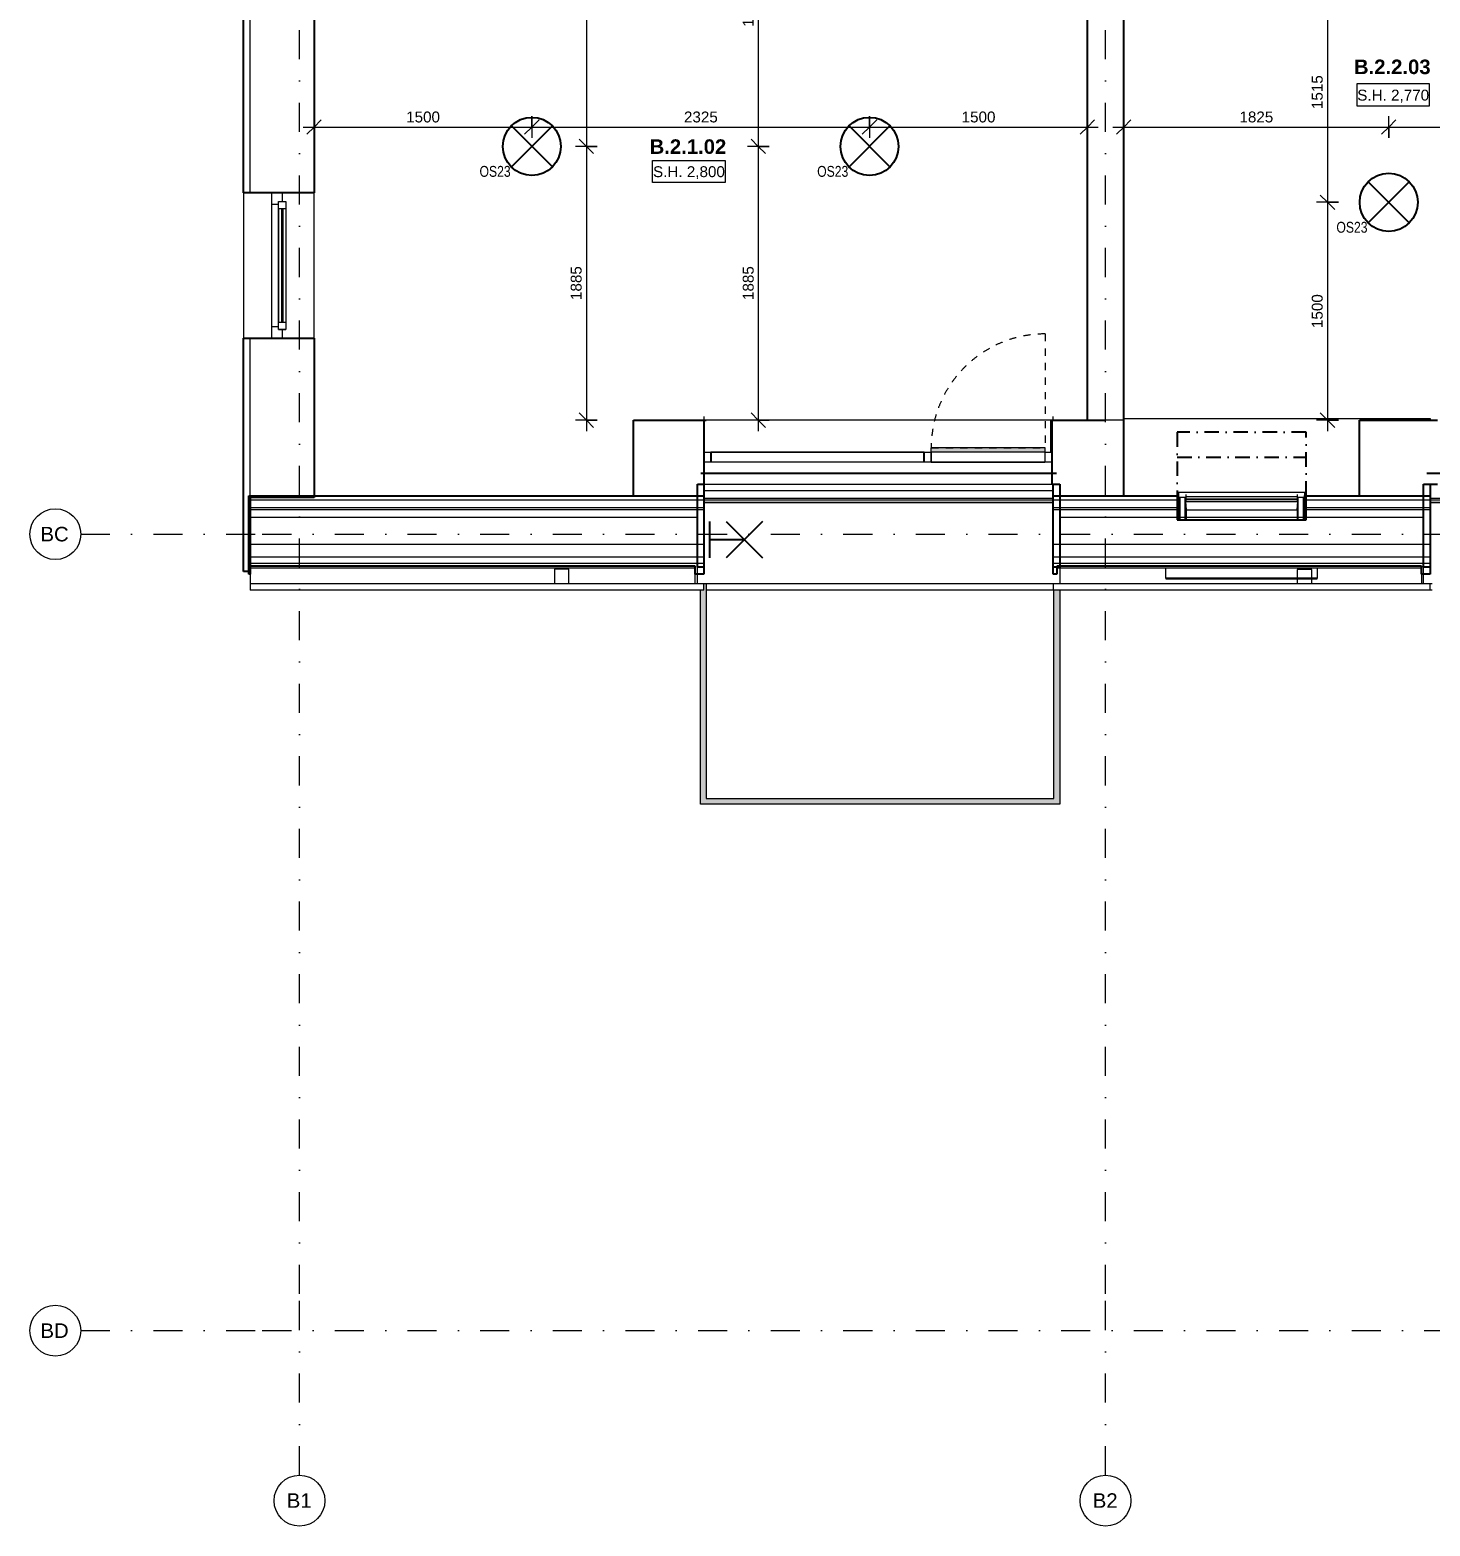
# Model space of a CAD drawing. Header units: millimetres. Extents: x -8336 to 42027, y -1655 to 58543.
# Drawn here: x -8336 to 1306, y 37122 to 47425 of the extents above; entities that cross this region are included whole.
import ezdxf

# ---------------------------------------------------------------- set-up
doc = ezdxf.new("R2010")
doc.units = ezdxf.units.MM
for name, pattern in [('HA_Dash_2mm-S1mm', [100, 50, -50]), ('HA_DashDot_10mm-S3mm', [500, 200, -150, 0, -150]), ('HA_DashDot_4mm-S1mm', [200, 100, -50, 0, -50])]:
    doc.linetypes.add(name, pattern=pattern)
for name, color, linetype, lineweight in [('-UNDERLAY_A-AREA-____-OTLN', 9, 'Continuous', 25), ('-UNDERLAY_A-FLOR-HRAL-OTLN', 9, 'Continuous', 9), ('-UNDERLAY_A-GLAZ-CWMG-OTLN', 9, 'Continuous', 5), ('-UNDERLAY_A-WALL-____-OTLN', 9, 'Continuous', 9), ('-UNDERLAY_M-HVAC-DUCT-OTLN', 9, 'Continuous', 9), ('A-____-____-DIMS', 9, 'Continuous', 5), ('A-____-____-DIMS-50', 9, 'Continuous', 5), ('A-AREA-____-IDEN', 9, 'Continuous', 9), ('A-DOOR-____-OTLN', 9, 'Continuous', 9), ('A-FLOR-____-OVHD', 9, 'HA_DashDot_4mm-S1mm', 25), ('A-GENM-____-OTLN', 9, 'Continuous', 9), ('A-GLAZ-____-MCUT', 9, 'Continuous', 5), ('A-GLAZ-____-OTLN', 9, 'Continuous', 5), ('A-GLAZ-CURT-MCUT', 9, 'Continuous', 5), ('A-GLAZ-CURT-OTLN', 9, 'Continuous', 5), ('A-GLAZ-CWMG-MCUT', 9, 'Continuous', 5), ('A-GLAZ-CWMG-OTLN', 9, 'Continuous', 5), ('A-ROOF-____-MCUT', 9, 'Continuous', 25), ('A-ROOF-____-OTLN', 9, 'Continuous', 9), ('A-WALL-____-MCUT', 9, 'Continuous', 25), ('A-WALL-____-OTLN', 9, 'Continuous', 9), ('E-LITE-EQPM-IDEN', 9, 'Continuous', 9), ('E-LITE-EQPM-OTLN', 9, 'Continuous', 9), ('G-____-____-DIMS', 9, 'Continuous', 5), ('I-WALL-____-MCUT', 9, 'Continuous', 25), ('S-GRID-____-IDEN', 9, 'Continuous', 9), ('S-GRID-____-OTLN', 9, 'Continuous', 5)]:
    doc.layers.add(name, color=color, linetype=linetype, lineweight=lineweight)
doc.styles.add('Arial', font='arial.ttf', dxfattribs={"height": 100})
doc.styles.add('Arial_1', font='arial.ttf', dxfattribs={"height": 75})
doc.styles.add('Arial_2', font='arial.ttf', dxfattribs={"width": 0.8, "height": 75})
doc.styles.add('Arial_B', font='arialbd.ttf', dxfattribs={"height": 100})
doc.dimstyles.new('Inner_Dimensions', dxfattribs={"dimscale": 304.8, "dimtxt": 76.519455, "dimasz": 0.328084, "dimexe": 0.246063, "dimexo": 0.0625, "dimgap": 0.032808, "dimtad": 1, "dimdec": 0, "dimzin": 0, "dimdsep": 46, "dimtxsty": 'Arial_1', "dimblk1": 'OBLIQUE', "dimblk2": 'OBLIQUE', "dimsah": 1, "dimcen": 0.09, "dimdle": 0.246063, "dimazin": 0, "dimtfac": 1, "dimtdec": 4, "dimtix": 1, "dimtmove": 0, "dimatfit": 3, "dimfxl": 0.246063, "dimfxlon": 1, "dimtvp": 1, "dimtolj": 1, "dimtzin": 0, "dimlwd": 9, "dimlwe": 9, "dimarcsym": 2})

# ---------------------------------------------------------------- blocks, each defined once
blk = doc.blocks.new('Top Rail Type - Top Rail_Internal_-1472931-DPS_B - 2NP')
at = {"layer": '-UNDERLAY_A-FLOR-HRAL-OTLN'}
for points in [[(-3719, 42093), (-3679, 42133), (-3679, 43613), (-3694, 43613), (-3694, 43568), (-3719, 43568), (-3719, 42478)], [(-1244, 42093), (-1244, 43568), (-1284, 43568), (-1284, 42133)], [(-1244, 42093), (-1284, 42133), (-3679, 42133), (-3719, 42093), (-1535, 42093)]]:
    blk.add_hatch(color=256, dxfattribs=at).paths.add_polyline_path(points)
for p, q in [((-3694, 43613), (-3679, 43613)), ((-3679, 43613), (-3679, 42133)), ((-3719, 42093), (-3719, 43568)), ((-1284, 42133), (-1284, 43568)), ((-1244, 43568), (-1244, 42093)), ((-1244, 42093), (-3719, 42093)), ((-3679, 42133), (-1284, 42133))]:
    blk.add_line(p, q, dxfattribs=at)
blk = doc.blocks.new('Obdélníková příčel - 50x70mm EXT-1712995-DPS_B - 2NP')
at = {"layer": '-UNDERLAY_A-GLAZ-CWMG-OTLN'}
for p, q in [((-3646, 44448), (-3646, 44518)), ((-2179, 44518), (-3646, 44518)), ((-2179, 44518), (-2179, 44448)), ((-2179, 44448), (-3646, 44448))]:
    blk.add_line(p, q, dxfattribs=at)
blk = doc.blocks.new('Obdélníková příčel - 50x70mm EXT-1712997-DPS_B - 2NP')
at = {"layer": '-UNDERLAY_A-GLAZ-CWMG-OTLN'}
for p, q in [((-2129, 44448), (-2129, 44518)), ((-1346, 44518), (-2129, 44518)), ((-1346, 44518), (-1346, 44448)), ((-1346, 44448), (-2129, 44448))]:
    blk.add_line(p, q, dxfattribs=at)
blk = doc.blocks.new('HA_WD_SinglePanel - 1000x1500-1670803-DPS_B - 2NP')
at = {"layer": 'A-GLAZ-____-MCUT'}
for p, q in [((-500, 70), (-420, 70)), ((-440, 0), (-500, 0)), ((-440, -25), (-440, 25)), ((-440, 25), (-390, 25)), ((-420, 70), (-420, 25)), ((-390, 25), (-390, -25)), ((390, 5), (-390, 5)), ((390, -25), (390, 25)), ((390, 25), (440, 25)), ((420, 25), (420, 70)), ((420, 70), (500, 70)), ((440, 25), (440, -25)), ((500, 0), (440, 0)), ((-390, -25), (-440, -25)), ((390, -5), (-390, -5)), ((440, -25), (390, -25))]:
    blk.add_line(p, q, dxfattribs=at)
at = {"layer": 'A-GLAZ-____-OTLN'}
for p, q in [((-440, 25), (-440, -25)), ((-440, 25), (440, 25)), ((-420, 70), (420, 70)), ((390, 25), (-390, 25)), ((440, 25), (440, -25)), ((440, -25), (-440, -25)), ((390, -25), (-390, -25))]:
    blk.add_line(p, q, dxfattribs=at)
blk = doc.blocks.new('Systémový panel - Sklo-1712998-DPS_B - 2NP')
at = {"layer": 'A-GLAZ-CURT-MCUT'}
for p, q in [((-733.125, -70), (-733.125, 0)), ((-733.125, 0), (733.125, 0)), ((733.125, 0), (733.125, -70)), ((733.125, -70), (-733.125, -70))]:
    blk.add_line(p, q, dxfattribs=at)
blk = doc.blocks.new('Obdélníková příčel - 50x70mm EXT-1712994-DPS_B - 2NP')
at = {"layer": 'A-GLAZ-CWMG-OTLN'}
blk.add_line((-2129, 44448), (-1346, 44448), dxfattribs=at)
blk = doc.blocks.new('Obdélníková příčel - 50x70mm EXT-1518045-DPS_B - 2NP')
at = {"layer": 'A-GLAZ-CWMG-MCUT'}
for p, q in [((0, 70), (-50, 70)), ((-50, 70), (-50, 0)), ((-50, 0), (0, 0)), ((0, 0), (0, 70))]:
    blk.add_line(p, q, dxfattribs=at)
blk = doc.blocks.new('Obdélníková příčel - 50x70mm EXT-1518046-DPS_B - 2NP')
at = {"layer": 'A-GLAZ-CWMG-MCUT'}
for p, q in [((-50, 70), (0, 70)), ((-50, 0), (-50, 70)), ((0, 0), (-50, 0)), ((0, 70), (0, 0))]:
    blk.add_line(p, q, dxfattribs=at)
blk = doc.blocks.new('ABMV_CW_Single_Swing_Generic - Ex_Glass_SKLOPNE-1712999-DPS_B - 2NP')
at = {"layer": 'A-DOOR-____-OTLN'}
blk.add_hatch(color=256, dxfattribs=at).paths.add_polyline_path([(-391.875, 0), (391.875, 0), (391.875, 30), (-391.875, 30), (-391.875, 15)])
at = {"layer": 'A-DOOR-____-OTLN', "linetype": 'HA_Dash_2mm-S1mm', "lineweight": 5}
for p in [(391.875, 813.75), (-391.875, 30)]:
    blk.add_line(p, (391.875, 30), dxfattribs=at)
at = {"layer": 'A-DOOR-____-OTLN'}
for p, q in [((391.875, 30), (-391.875, 30)), ((-391.875, 15), (-391.875, 30)), ((-391.875, 0), (-391.875, 15)), ((391.875, 0), (-391.875, 0)), ((391.875, 15), (391.875, 30)), ((391.875, 0), (391.875, 15))]:
    blk.add_line(p, q, dxfattribs=at)
at = {"layer": 'A-DOOR-____-OTLN', "linetype": 'HA_Dash_2mm-S1mm', "lineweight": 5}
blk.add_arc((391.875, 30), 783.75, 90, 180, dxfattribs=at)
blk = doc.blocks.new('Obdélníková příčel - 50x70mm EXT-1518048-DPS_B - 2NP')
at = {"layer": 'A-GLAZ-CWMG-MCUT'}
for p, q in [((25, 70), (-25, 70)), ((-25, 70), (-25, 0)), ((-25, 0), (25, 0)), ((25, 0), (25, 70))]:
    blk.add_line(p, q, dxfattribs=at)
blk = doc.blocks.new('HA_LF_GenericSymbol - OS23_pokoje-1609971-DPS_B - 2NP')
at = {"layer": 'E-LITE-EQPM-OTLN', "color": 11, "lineweight": 25}
for p, q in [((141, 141), (-141, -141)), ((-141, 141), (141, -141))]:
    blk.add_line(p, q, dxfattribs=at)
blk.add_circle((0, 0), 200, dxfattribs=at)
blk = doc.blocks.new('Roof-Windows_VELUX_GLL_1061 - PK06-1809138-DPS_B - 2NP')
at = {"layer": 'A-GLAZ-____-OTLN'}
for p, q in [((443, 44240), (-427, 44240)), ((-427, 44240), (-427, 44051)), ((-421, 44203), (-427, 44240)), ((-421, 44203), (-421, 44084)), ((-380, 44204), (-418, 44204)), ((-418, 44204), (-418, 44051)), ((-378, 44187), (-380, 44204)), ((-380, 44051), (-380, 44204)), ((-377, 44225), (-377, 44225)), ((-377, 44225), (-377, 44216)), ((-377, 44216), (-377, 44212)), ((-377, 44212), (393, 44212)), ((-377, 44212), (-377, 44210)), ((-377, 44210), (-377, 44208)), ((-377, 44208), (-377, 44205)), ((-377, 44205), (-377, 44201)), ((-377, 44201), (-377, 44197)), ((393, 44216), (393, 44225)), ((393, 44225), (393, 44225)), ((393, 44212), (393, 44216)), ((393, 44210), (393, 44212)), ((393, 44208), (393, 44210)), ((393, 44205), (393, 44208)), ((393, 44201), (393, 44205)), ((393, 44197), (393, 44201)), ((396, 44204), (394, 44187)), ((434, 44204), (396, 44204)), ((396, 44204), (396, 44051)), ((434, 44051), (434, 44204)), ((443, 44240), (437, 44203)), ((437, 44051), (437, 44203)), ((443, 44051), (443, 44240)), ((-418, 44193), (-421, 44193)), ((-421, 44192), (-418, 44192)), ((-418, 44168), (-421, 44168)), ((-418, 44161), (-421, 44161)), ((-418, 44152), (-421, 44152)), ((-418, 44109), (-421, 44109)), ((-421, 44100), (-418, 44100)), ((-379, 44192), (-377, 44192)), ((-379, 44187), (-379, 44177)), ((-379, 44187), (-377, 44187)), ((-379, 44177), (-373, 44123)), ((-379, 44177), (395, 44177)), ((-377, 44193), (-378, 44193)), ((-377, 44197), (-377, 44191)), ((-377, 44197), (393, 44197)), ((393, 44191), (-377, 44191)), ((-377, 44191), (-377, 44185)), ((-377, 44185), (-377, 44179)), ((-377, 44179), (393, 44179)), ((-373, 44123), (-373, 44051)), ((390, 44119), (-373, 44119)), ((390, 44123), (395, 44177)), ((390, 44123), (390, 44051)), ((393, 44191), (393, 44197)), ((395, 44193), (393, 44193)), ((393, 44192), (395, 44192)), ((393, 44185), (393, 44191)), ((393, 44187), (395, 44187)), ((393, 44179), (393, 44185)), ((395, 44177), (395, 44187)), ((437, 44193), (434, 44193)), ((434, 44192), (437, 44192)), ((437, 44168), (434, 44168)), ((437, 44161), (434, 44161)), ((437, 44152), (434, 44152)), ((437, 44109), (434, 44109)), ((434, 44100), (437, 44100)), ((-418, 44092), (-421, 44092)), ((-418, 44087), (-421, 44087)), ((437, 44092), (434, 44092)), ((437, 44087), (434, 44087)), ((-513, 43649), (-513, 43720)), ((529, 43720), (529, 43649)), ((529, 43649), (-513, 43649)), ((-513, 43649), (-513, 43644)), ((-513, 43644), (529, 43644)), ((529, 43644), (529, 43649))]:
    blk.add_line(p, q, dxfattribs=at)
blk = doc.blocks.new('HA_GM_Gutter_Balcony - HA_GM_Gutter_Facade TP03-1678417-DPS_B - 2NP')
at = {"layer": 'A-GENM-____-OTLN'}
for p, q in [((0, 25), (0, 21)), ((0, 25), (4005, 25)), ((0, 21), (0, 5)), ((0, 21), (4005, 21)), ((0, 5), (0, -5)), ((0, 5), (4005, 5)), ((0, -5), (0, -60)), ((0, -5), (4005, -5))]:
    blk.add_line(p, q, dxfattribs=at)
blk = doc.blocks.new('HA_GM_Gutter_Balcony - HA_GM_Gutter_Facade TP03-1678418-DPS_B - 2NP')
at = {"layer": 'A-GENM-____-OTLN'}
for p, q in [((150, 25), (2555, 25)), ((150, 21), (2555, 21)), ((150, 5), (2555, 5)), ((150, -5), (2555, -5))]:
    blk.add_line(p, q, dxfattribs=at)
blk = doc.blocks.new('HA_LF_GenericSymbol nastenne svitidlo - nastenne svitidlo-V3-DPS_B - 2NP')
at = {"layer": 'E-LITE-EQPM-OTLN', "color": 11, "lineweight": 25}
for p, q in [((-240, 125), (-240, -125)), ((125, 125), (-125, -125)), ((-125, 125), (125, -125)), ((0, 0), (-240, 0))]:
    blk.add_line(p, q, dxfattribs=at)
blk = doc.blocks.new('Grid - Radius 3_5mm-353793-DPS_B - 2NP')
at = {"layer": 'S-GRID-____-IDEN'}
blk.add_circle((0, 0), 3.5, dxfattribs=at)
blk = doc.blocks.new('DIMBLOCK9-DPS_B - 2NP')
at = {"layer": 'A-____-____-DIMS-50', "lineweight": 9}
for p, q in [((-6379, 46831), (-6379, 46681)), ((-6379, 46756), (-6379, 46831)), ((-6379, 46756), (-6329, 46806)), ((-4879, 46831), (-4879, 46681)), ((-4879, 46756), (-4879, 46831)), ((-4879, 46756), (-4829, 46806)), ((-6454, 46756), (-4879, 46756)), ((-6379, 46756), (-6429, 46706)), ((-4879, 46756), (-4929, 46706))]:
    blk.add_line(p, q, dxfattribs=at)
at = {"layer": 'A-____-____-DIMS-50', "color": 0, "lineweight": 9, "insert": (-5745, 46863), "char_height": 75, "width": 276.88, "attachment_point": 1, "line_spacing_factor": 0.941778, "style": 'Arial_1'}
blk.add_mtext('1500', dxfattribs=at)
blk = doc.blocks.new('_Oblique')
at = {"color": 0, "linetype": 'ByBlock', "lineweight": -2}
blk.add_line((-0.5, -0.5), (0.5, 0.5), dxfattribs=at)
blk = doc.blocks.new('DIMBLOCK10-DPS_B - 2NP')
at = {"layer": 'A-____-____-DIMS-50', "lineweight": 9}
for p, q in [((-4879, 46831), (-4879, 46681)), ((-4879, 46756), (-4879, 46831)), ((-4879, 46756), (-4829, 46806)), ((-2554, 46831), (-2554, 46681)), ((-2554, 46756), (-2554, 46831)), ((-2554, 46756), (-2504, 46806)), ((-4879, 46756), (-4929, 46706)), ((-4879, 46756), (-2554, 46756)), ((-2554, 46756), (-2604, 46706))]:
    blk.add_line(p, q, dxfattribs=at)
at = {"layer": 'A-____-____-DIMS-50', "color": 0, "lineweight": 9, "insert": (-3832, 46863), "char_height": 75, "width": 276.88, "attachment_point": 1, "line_spacing_factor": 0.941778, "style": 'Arial_1'}
blk.add_mtext('2325', dxfattribs=at)
blk = doc.blocks.new('DIMBLOCK11-DPS_B - 2NP')
at = {"layer": 'A-____-____-DIMS-50', "lineweight": 9}
for p, q in [((-2554, 46831), (-2554, 46681)), ((-2554, 46756), (-2554, 46831)), ((-2554, 46756), (-2504, 46806)), ((-1054, 46831), (-1054, 46681)), ((-1054, 46756), (-1054, 46831)), ((-1054, 46756), (-1004, 46806)), ((-2554, 46756), (-2604, 46706)), ((-2554, 46756), (-979, 46756)), ((-1054, 46756), (-1104, 46706))]:
    blk.add_line(p, q, dxfattribs=at)
at = {"layer": 'A-____-____-DIMS-50', "color": 0, "lineweight": 9, "insert": (-1920, 46863), "char_height": 75, "width": 276.88, "attachment_point": 1, "line_spacing_factor": 0.941778, "style": 'Arial_1'}
blk.add_mtext('1500', dxfattribs=at)
blk = doc.blocks.new('DIMBLOCK13-DPS_B - 2NP')
at = {"layer": 'A-____-____-DIMS-50', "lineweight": 9}
for p, q in [((-4579, 48953), (-4429, 48953)), ((-4504, 48953), (-4579, 48953)), ((-4504, 48953), (-4554, 49003)), ((-4504, 48953), (-4504, 46623)), ((-4504, 48953), (-4454, 48903)), ((-4504, 46623), (-4554, 46673)), ((-4429, 46623), (-4579, 46623)), ((-4504, 46623), (-4454, 46573)), ((-4504, 46623), (-4429, 46623))]:
    blk.add_line(p, q, dxfattribs=at)
at = {"layer": 'A-____-____-DIMS-50', "color": 0, "lineweight": 9, "insert": (-4612, 47672), "char_height": 75, "width": 276.88, "attachment_point": 1, "rotation": 90, "line_spacing_factor": 0.941778, "style": 'Arial_1'}
blk.add_mtext('2330', dxfattribs=at)
blk = doc.blocks.new('DIMBLOCK14-DPS_B - 2NP')
at = {"layer": 'A-____-____-DIMS-50', "lineweight": 9}
for p, q in [((-4504, 46623), (-4554, 46673)), ((-4429, 46623), (-4579, 46623)), ((-4504, 46623), (-4504, 44663)), ((-4504, 46623), (-4454, 46573)), ((-4504, 46623), (-4429, 46623)), ((-4429, 44738), (-4579, 44738)), ((-4504, 44738), (-4554, 44788)), ((-4504, 44738), (-4454, 44688)), ((-4504, 44738), (-4429, 44738))]:
    blk.add_line(p, q, dxfattribs=at)
at = {"layer": 'A-____-____-DIMS-50', "color": 0, "lineweight": 9, "insert": (-4612, 45565), "char_height": 75, "width": 276.88, "attachment_point": 1, "rotation": 90, "line_spacing_factor": 0.941778, "style": 'Arial_1'}
blk.add_mtext('1885', dxfattribs=at)
blk = doc.blocks.new('DIMBLOCK27-DPS_B - 2NP')
at = {"layer": 'A-____-____-DIMS-50', "lineweight": 9}
for p, q in [((-804, 46831), (-804, 46681)), ((-804, 46756), (-804, 46831)), ((-804, 46756), (-754, 46806)), ((1021, 46681), (1021, 46831)), ((1021, 46756), (1071, 46806)), ((-879, 46756), (1021, 46756)), ((-804, 46756), (-854, 46706)), ((1021, 46756), (971, 46706)), ((1021, 46756), (1021, 46681))]:
    blk.add_line(p, q, dxfattribs=at)
at = {"layer": 'A-____-____-DIMS-50', "color": 0, "lineweight": 9, "insert": (-7, 46863), "char_height": 75, "width": 276.88, "attachment_point": 1, "line_spacing_factor": 0.941778, "style": 'Arial_1'}
blk.add_mtext('1825', dxfattribs=at)
blk = doc.blocks.new('DIMBLOCK28-DPS_B - 2NP')
at = {"layer": 'A-____-____-DIMS-50', "lineweight": 9}
for p, q in [((1021, 46681), (1021, 46831)), ((1021, 46756), (1071, 46806)), ((2841, 46831), (2841, 46681)), ((2841, 46756), (2841, 46831)), ((2841, 46756), (2891, 46806)), ((1021, 46756), (971, 46706)), ((1021, 46756), (2916, 46756)), ((1021, 46756), (1021, 46681)), ((2841, 46756), (2791, 46706))]:
    blk.add_line(p, q, dxfattribs=at)
at = {"layer": 'A-____-____-DIMS-50', "color": 0, "lineweight": 9, "insert": (1816, 46863), "char_height": 75, "width": 276.88, "attachment_point": 1, "line_spacing_factor": 0.941778, "style": 'Arial_1'}
blk.add_mtext('1820', dxfattribs=at)
blk = doc.blocks.new('DIMBLOCK29-DPS_B - 2NP')
at = {"layer": 'A-____-____-DIMS-50', "lineweight": 9}
for p, q in [((599, 47828), (599, 46238)), ((674, 47753), (524, 47753)), ((599, 47753), (549, 47803)), ((599, 47753), (649, 47703)), ((599, 47753), (674, 47753)), ((599, 46238), (549, 46288)), ((674, 46238), (524, 46238)), ((599, 46238), (649, 46188)), ((599, 46238), (674, 46238))]:
    blk.add_line(p, q, dxfattribs=at)
at = {"layer": 'A-____-____-DIMS-50', "color": 0, "lineweight": 9, "insert": (491, 46880), "char_height": 75, "width": 276.88, "attachment_point": 1, "rotation": 90, "line_spacing_factor": 0.941778, "style": 'Arial_1'}
blk.add_mtext('1515', dxfattribs=at)
blk = doc.blocks.new('DIMBLOCK30-DPS_B - 2NP')
at = {"layer": 'A-____-____-DIMS-50', "lineweight": 9}
for p, q in [((599, 46238), (549, 46288)), ((674, 46238), (524, 46238)), ((599, 46238), (599, 44663)), ((599, 46238), (649, 46188)), ((599, 46238), (674, 46238)), ((674, 44738), (524, 44738)), ((599, 44738), (549, 44788)), ((599, 44738), (649, 44688)), ((599, 44738), (674, 44738))]:
    blk.add_line(p, q, dxfattribs=at)
at = {"layer": 'A-____-____-DIMS-50', "color": 0, "lineweight": 9, "insert": (491, 45372), "char_height": 75, "width": 276.88, "attachment_point": 1, "rotation": 90, "line_spacing_factor": 0.941778, "style": 'Arial_1'}
blk.add_mtext('1500', dxfattribs=at)
blk = doc.blocks.new('DIMBLOCK140-DPS_B - 2NP')
at = {"layer": 'A-____-____-DIMS-50', "lineweight": 9}
for p, q in [((-3320, 48503), (-3370, 48553)), ((-3320, 48578), (-3320, 46623)), ((-3245, 48503), (-3395, 48503)), ((-3320, 48503), (-3270, 48453)), ((-3320, 48503), (-3245, 48503)), ((-3320, 46623), (-3370, 46673)), ((-3245, 46623), (-3395, 46623)), ((-3320, 46623), (-3270, 46573)), ((-3320, 46623), (-3245, 46623))]:
    blk.add_line(p, q, dxfattribs=at)
at = {"layer": 'A-____-____-DIMS-50', "color": 0, "lineweight": 9, "insert": (-3427, 47447), "char_height": 75, "width": 276.88, "attachment_point": 1, "rotation": 90, "line_spacing_factor": 0.941778, "style": 'Arial_1'}
blk.add_mtext('1880', dxfattribs=at)
blk = doc.blocks.new('DIMBLOCK141-DPS_B - 2NP')
at = {"layer": 'A-____-____-DIMS-50', "lineweight": 9}
for p, q in [((-3320, 46623), (-3370, 46673)), ((-3245, 46623), (-3395, 46623)), ((-3320, 46623), (-3320, 44663)), ((-3320, 46623), (-3270, 46573)), ((-3320, 46623), (-3245, 46623)), ((-3245, 44738), (-3395, 44738)), ((-3320, 44738), (-3370, 44788)), ((-3320, 44738), (-3270, 44688)), ((-3320, 44738), (-3245, 44738))]:
    blk.add_line(p, q, dxfattribs=at)
at = {"layer": 'A-____-____-DIMS-50', "color": 0, "lineweight": 9, "insert": (-3427, 45565), "char_height": 75, "width": 276.88, "attachment_point": 1, "rotation": 90, "line_spacing_factor": 0.941778, "style": 'Arial_1'}
blk.add_mtext('1885', dxfattribs=at)
blk = doc.blocks.new('Spot Elevations - Generic-448778-DPS_B - 2NP')
at = {"layer": 'G-____-____-DIMS', "lineweight": 9}
for p, q in [((-5, 0), (-5, 3)), ((-5, 3), (5, 3)), ((5, 3), (5, 0)), ((5, 0), (-5, 0))]:
    blk.add_line(p, q, dxfattribs=at)

msp = doc.modelspace()

# ---------------------------------------------------------------- linework, layer by layer
at = {"layer": '-UNDERLAY_A-AREA-____-OTLN'}
for p, q in [((-4179.3, 44517.7), (-4179.3, 44737.7)), ((-4179.3, 44737.7), (-3679.3, 44737.7)), ((-1304.3, 44517.7), (-1304.3, 44737.7)), ((-1304.3, 44737.7), (-929.3, 44737.7)), ((-3716.8, 44372.7), (-1266.8, 44372.7)), ((1283.2, 44372.7), (2195.7, 44372.7))]:
    msp.add_line(p, q, dxfattribs=at)
at = {"layer": '-UNDERLAY_A-WALL-____-OTLN'}
for p, q in [((-6819.3, 44070.2), (-3739.3, 44070.2)), ((-1244.3, 44069.3), (1260.7, 44069.3)), ((-3739.3, 43612.7), (-3739.3, 43724.2)), ((-1244.3, 43724.2), (-1244.3, 43612.7)), ((1260.7, 43612.7), (1260.7, 43724.2)), ((-6819.3, 43677.8), (-6819.3, 43567.7)), ((-6819.3, 43612.7), (-3694.3, 43612.7)), ((-3754.3, 43612.7), (-3754.3, 43677.8)), ((-3694.3, 43567.7), (-3694.3, 43612.7)), ((-3679.3, 43612.7), (1320.7, 43612.7)), ((-1289.3, 43612.7), (-1289.3, 43567.7)), ((1245.7, 43677.8), (1245.7, 43612.7)), ((1305.7, 43567.7), (1305.7, 43612.7)), ((-3694.3, 43567.7), (-6819.3, 43567.7)), ((1320.7, 43567.7), (-3679.3, 43567.7))]:
    msp.add_line(p, q, dxfattribs=at)
at = {"layer": '-UNDERLAY_M-HVAC-DUCT-OTLN'}
for p, q in [((-4624.3, 43711.8), (-4724.3, 43711.8)), ((-4724.3, 43711.8), (-4724.3, 43612.7)), ((-4624.3, 43612.7), (-4624.3, 43711.8)), ((490.7, 43708.8), (390.7, 43708.8)), ((390.7, 43708.8), (390.7, 43612.7)), ((490.7, 43612.7), (490.7, 43708.8))]:
    msp.add_line(p, q, dxfattribs=at)
at = {"layer": 'A-FLOR-____-OVHD'}
for p, q in [((451.9, 44654.2), (-435.5, 44654.2)), ((-435.5, 44654.2), (-435.5, 44217.2)), ((451.9, 44217.2), (451.9, 44654.2)), ((-435.5, 44483.6), (451.9, 44483.6))]:
    msp.add_line(p, q, dxfattribs=at)
at = {"layer": 'A-ROOF-____-MCUT'}
for p, q in [((-6829.3, 43677.8), (-6829.3, 44217.2)), ((-6829.3, 44217.2), (-3694.4, 44217.2)), ((-3694.4, 44217.2), (-3694.4, 43677.8)), ((-1289.4, 43677.8), (-1289.4, 44217.2)), ((-1289.4, 44217.2), (-435.5, 44217.2)), ((-435.5, 44217.2), (-435.5, 44050.9)), ((451.9, 44050.9), (451.9, 44217.2)), ((451.9, 44217.2), (1305.6, 44217.2)), ((1305.6, 44217.2), (1305.6, 43677.8)), ((-435.5, 44050.9), (451.9, 44050.9)), ((-3754.3, 43732.7), (-6819.3, 43732.7)), ((-6819.3, 43732.7), (-6819.3, 43677.8)), ((-3754.3, 43677.8), (-3754.3, 43732.7)), ((1245.7, 43732.7), (-1264.3, 43732.7)), ((-1264.3, 43732.7), (-1264.3, 43677.8)), ((1245.7, 43677.8), (1245.7, 43732.7)), ((-6819.3, 43677.8), (-6829.3, 43677.8)), ((-3694.4, 43677.8), (-3754.3, 43677.8)), ((-1264.3, 43677.8), (-1289.4, 43677.8)), ((1305.6, 43677.8), (1245.7, 43677.8))]:
    msp.add_line(p, q, dxfattribs=at)
at = {"layer": 'A-ROOF-____-MCUT', "lineweight": 9}
for p, q in [((-6829.3, 44190.1), (-3694.4, 44190.1)), ((-6829.3, 44135.9), (-3694.4, 44135.9)), ((-6829.3, 44122.3), (-3694.4, 44122.3)), ((-1289.4, 44190.1), (-435.5, 44190.1)), ((-1289.4, 44135.9), (-435.5, 44135.9)), ((-1289.4, 44122.3), (-435.5, 44122.3)), ((451.9, 44190.1), (1305.6, 44190.1)), ((451.9, 44135.9), (1305.6, 44135.9)), ((451.9, 44122.3), (1305.6, 44122.3)), ((-6829.3, 43883.8), (-3694.4, 43883.8)), ((-6829.3, 43797), (-3694.4, 43797)), ((-1289.4, 43883.8), (1305.6, 43883.8)), ((-1289.4, 43797), (1305.6, 43797)), ((-6829.3, 43753.7), (-3694.4, 43753.7)), ((-1289.4, 43753.7), (1305.6, 43753.7))]:
    msp.add_line(p, q, dxfattribs=at)
at = {"layer": 'A-ROOF-____-OTLN'}
for p, q in [((-3694.3, 44762), (-3694.3, 44737.7)), ((-1289.3, 44737.7), (-1289.3, 44762)), ((-804.3, 44749.4), (1305.7, 44749.4)), ((1305.7, 44749.4), (1305.7, 44737.7)), ((-3694.3, 44594.3), (-3694.3, 44517.7)), ((-3694.4, 44447.7), (-3694.4, 44297.7)), ((-1289.4, 44217.2), (-1289.4, 44297.7)), ((-6819.3, 43719.7), (-3754.3, 43719.7)), ((-1264.3, 43719.7), (1245.7, 43719.7))]:
    msp.add_line(p, q, dxfattribs=at)
at = {"layer": 'A-WALL-____-MCUT'}
for p, q in [((-6864.3, 46302.7), (-6864.3, 48802.7)), ((-6379.3, 48802.7), (-6379.3, 46302.7)), ((-6379.3, 46302.7), (-6864.3, 46302.7)), ((-6864.3, 45302.7), (-6379.3, 45302.7)), ((-6864.3, 43694.4), (-6864.3, 45302.7)), ((-6379.3, 45302.7), (-6379.3, 44206.1)), ((-4179.3, 44217.2), (-4179.3, 44737.7)), ((-4179.3, 44737.7), (-3695.6, 44737.7)), ((-3695.6, 44737.7), (-3695.6, 44297.7)), ((-1295.6, 44737.7), (-1054.3, 44737.7)), ((-1295.6, 44297.7), (-1295.6, 44737.7)), ((-804.3, 44737.7), (-804.3, 44217.2)), ((820.7, 44217.2), (820.7, 44737.7)), ((820.7, 44737.7), (1356, 44737.7)), ((-6379.3, 44206.1), (-6819.3, 44206.1)), ((-6819.3, 44206.1), (-6819.3, 43732.7)), ((-3739.3, 43724.2), (-3739.3, 44297.7)), ((-3739.3, 44297.7), (-3694.3, 44297.7)), ((-3694.3, 44297.7), (-3694.3, 43724.2)), ((-1295.6, 44297.7), (-1244.3, 44297.7)), ((-1289.3, 43724.2), (-1289.3, 44297.7)), ((-1244.3, 44297.7), (-1244.3, 43724.2)), ((1260.7, 43724.2), (1260.7, 44297.7)), ((1260.7, 44297.7), (1356, 44297.7)), ((1305.7, 44297.7), (1305.7, 43724.2)), ((-6819.3, 43694.4), (-6864.3, 43694.4)), ((-3694.3, 43724.2), (-3739.3, 43724.2)), ((-1244.3, 43724.2), (-1289.3, 43724.2)), ((1305.7, 43724.2), (1260.7, 43724.2))]:
    msp.add_line(p, q, dxfattribs=at)
at = {"layer": 'A-WALL-____-MCUT', "lineweight": 9}
for p, q in [((-6819.3, 46302.7), (-6819.3, 48802.7)), ((-6819.3, 44206.1), (-6819.3, 45302.7)), ((-804.3, 44737.7), (-1054.3, 44737.7))]:
    msp.add_line(p, q, dxfattribs=at)
at = {"layer": 'A-WALL-____-OTLN'}
for p, q in [((-6864.3, 46302.7), (-6864.3, 45302.7)), ((-6379.3, 45302.7), (-6379.3, 46302.7)), ((-1295.6, 44737.7), (-3695.6, 44737.7)), ((-3694.3, 44297.7), (-1295.6, 44297.7)), ((-3694.3, 44252.7), (-1289.4, 44252.7))]:
    msp.add_line(p, q, dxfattribs=at)
at = {"layer": 'I-WALL-____-MCUT'}
for p, q in [((-1054.3, 44737.7), (-1054.3, 48502.7)), ((-804.3, 47752.7), (-804.3, 44737.7))]:
    msp.add_line(p, q, dxfattribs=at)
at = {"layer": 'S-GRID-____-OTLN', "linetype": 'HA_DashDot_10mm-S3mm', "lineweight": 9}
for p, q in [((-6479.3, 38722), (-6479.3, 56942.9)), ((-929.3, 38722), (-929.3, 56942.9)), ((-7985.5, 43952.7), (-6735.5, 43952.7)), ((-6735.5, 43952.7), (21191.8, 43952.7)), ((-6479.3, 37472), (-6479.3, 38722)), ((-929.3, 37472), (-929.3, 38722)), ((-7985.5, 38467.7), (-6735.5, 38467.7)), ((-6735.5, 38467.7), (21191.8, 38467.7))]:
    msp.add_line(p, q, dxfattribs=at)

# ---------------------------------------------------------------- block references
at = {"layer": '-UNDERLAY_A-FLOR-HRAL-OTLN'}
msp.add_blockref('Top Rail Type - Top Rail_Internal_-1472931-DPS_B - 2NP', (0, 0), dxfattribs=at)
at = {"layer": '-UNDERLAY_A-GLAZ-CWMG-OTLN'}
for name in ['Obdélníková příčel - 50x70mm EXT-1712995-DPS_B - 2NP', 'Obdélníková příčel - 50x70mm EXT-1712997-DPS_B - 2NP']:
    msp.add_blockref(name, (0, 0), dxfattribs=at)
at = {"layer": 'A-DOOR-____-OTLN'}
msp.add_blockref('ABMV_CW_Single_Swing_Generic - Ex_Glass_SKLOPNE-1712999-DPS_B - 2NP', (-1737.4, 44517.7), dxfattribs=at)
at = {"layer": 'A-GENM-____-OTLN', "rotation": 180}
for name, p in [('HA_GM_Gutter_Balcony - HA_GM_Gutter_Facade TP03-1678417-DPS_B - 2NP', (5310.7, 44192.7)), ('HA_GM_Gutter_Balcony - HA_GM_Gutter_Facade TP03-1678418-DPS_B - 2NP', (-1139.3, 44192.7))]:
    msp.add_blockref(name, p, dxfattribs=at)
at = {"layer": 'A-GLAZ-____-OTLN', "rotation": 89.9999999999998}
msp.add_blockref('HA_WD_SinglePanel - 1000x1500-1670803-DPS_B - 2NP', (-6599.3, 45802.7), dxfattribs=at)
at = {"layer": 'A-GLAZ-____-OTLN'}
msp.add_blockref('Roof-Windows_VELUX_GLL_1061 - PK06-1809138-DPS_B - 2NP', (0, 0), dxfattribs=at)
at = {"layer": 'A-GLAZ-CURT-OTLN'}
msp.add_blockref('Systémový panel - Sklo-1712998-DPS_B - 2NP', (-2912.4, 44517.7), dxfattribs=at)
at = {"layer": 'A-GLAZ-CWMG-OTLN', "rotation": 180}
msp.add_blockref('Obdélníková příčel - 50x70mm EXT-1518046-DPS_B - 2NP', (-3695.6, 44517.7), dxfattribs=at)
at = {"layer": 'A-GLAZ-CWMG-OTLN', "extrusion": (0, 0, -1), "rotation": 180}
for name, p in [('Obdélníková příčel - 50x70mm EXT-1518048-DPS_B - 2NP', (2154.3, 44517.7)), ('Obdélníková příčel - 50x70mm EXT-1518045-DPS_B - 2NP', (1295.6, 44517.7))]:
    msp.add_blockref(name, p, dxfattribs=at)
at = {"layer": 'A-GLAZ-CWMG-OTLN'}
msp.add_blockref('Obdélníková příčel - 50x70mm EXT-1712994-DPS_B - 2NP', (0, 0), dxfattribs=at)
at = {"layer": 'E-LITE-EQPM-OTLN', "color": 11, "lineweight": 25}
for name, p in [('HA_LF_GenericSymbol - OS23_pokoje-1609971-DPS_B - 2NP', (-4879.3, 46622.7)), ('HA_LF_GenericSymbol - OS23_pokoje-1609971-DPS_B - 2NP', (-2554.3, 46622.7)), ('HA_LF_GenericSymbol - OS23_pokoje-1609971-DPS_B - 2NP', (-2554.3, 46622.7)), ('HA_LF_GenericSymbol - OS23_pokoje-1609971-DPS_B - 2NP', (1021, 46237.7)), ('HA_LF_GenericSymbol nastenne svitidlo - nastenne svitidlo-V3-DPS_B - 2NP', (-3416.8, 43914.5))]:
    msp.add_blockref(name, p, dxfattribs=at)
at = {"layer": 'G-____-____-DIMS', "lineweight": 9, "extrusion": (0, 0, -1), "xscale": 49.99999999999998, "yscale": 49.99999999999998, "zscale": 49.99999999999998}
msp.add_blockref('Spot Elevations - Generic-448778-DPS_B - 2NP', (-1050.9, 46902.6), dxfattribs=at)
at = {"layer": 'G-____-____-DIMS', "lineweight": 9, "xscale": 49.99999999999998, "yscale": 49.99999999999998, "zscale": 49.99999999999998}
msp.add_blockref('Spot Elevations - Generic-448778-DPS_B - 2NP', (-3798.3, 46375.3), dxfattribs=at)
at = {"layer": 'S-GRID-____-IDEN', "xscale": 49.99999999999998, "yscale": 49.99999999999998, "zscale": 49.99999999999998, "rotation": 269.9999999999996}
for p in [(-8160.5, 43952.7), (-8160.5, 38467.7)]:
    msp.add_blockref('Grid - Radius 3_5mm-353793-DPS_B - 2NP', p, dxfattribs=at)
at = {"layer": 'S-GRID-____-IDEN', "xscale": 49.99999999999998, "yscale": 49.99999999999998, "zscale": 49.99999999999998}
for p in [(-6479.3, 37297), (-929.3, 37297)]:
    msp.add_blockref('Grid - Radius 3_5mm-353793-DPS_B - 2NP', p, dxfattribs=at)

# ---------------------------------------------------------------- texts
at = {"layer": 'A-AREA-____-IDEN', "lineweight": 5, "char_height": 100, "width": 653.375, "attachment_point": 1, "style": 'Arial_B'}
for s, insert in [('B.2.2.03', (781.3, 47220.7)), ('B.2.1.02', (-4068.6, 46671.4))]:
    msp.add_mtext(s, dxfattribs=dict(at, insert=insert))
at = {"layer": 'E-LITE-EQPM-IDEN', "lineweight": 5, "char_height": 75, "width": 262.953, "attachment_point": 1, "style": 'Arial_2'}
for insert in [(-5239.7, 46488.4), (-2914.7, 46488.4), (660.6, 46103.4)]:
    msp.add_mtext('OS23', dxfattribs=dict(at, insert=insert))
at = {"layer": 'G-____-____-DIMS', "lineweight": 9, "char_height": 75, "width": 592.246, "attachment_point": 1, "line_spacing_factor": 0.941778, "style": 'Arial_1'}
for s, insert in [('S.H. 2,770', (804.2, 47013.5)), ('S.H. 2,800', (-4045.1, 46486.2))]:
    msp.add_mtext(s, dxfattribs=dict(at, insert=insert))
at = {"layer": 'S-GRID-____-IDEN', "lineweight": 5, "char_height": 100, "attachment_point": 1, "style": 'Arial'}
for s, insert, width in [('BC', (-8262.8, 44002.8), 240.506), ('BD', (-8262.8, 38517.8), 240.506), ('B1', (-6566.7, 37347.8), 212.447), ('B2', (-1016.7, 37347.8), 212.447)]:
    msp.add_mtext(s, dxfattribs=dict(at, insert=insert, width=width))

# ---------------------------------------------------------------- dimensions: what is measured, and where the dimension line sits
at = {"layer": 'A-____-____-DIMS', "lineweight": 9}
for base, p1, p2, override, picture, middle in [((-4504.2, 46622.7), (-4579.2, 48952.7), (-4429.2, 46622.7), {"dimpost": '<>', "dimfxl": 2334.823334}, 'DIMBLOCK13-DPS_B - 2NP', (-4552.5, 47787.7)), ((-3319.8, 46622.7), (-3244.8, 48502.7), (-3244.8, 46622.7), {"dimpost": '<>', "dimfxl": 1880}, 'DIMBLOCK140-DPS_B - 2NP', (-3368.1, 47562.7)), ((598.8, 46237.7), (673.8, 47752.7), (673.8, 46237.7), {"dimpost": '<>', "dimfxl": 1515}, 'DIMBLOCK29-DPS_B - 2NP', (550.5, 46995.2)), ((-4504.2, 44737.7), (-4429.2, 46622.7), (-4429.2, 44737.7), {"dimpost": '<>', "dimfxl": 1885}, 'DIMBLOCK14-DPS_B - 2NP', (-4552.5, 45680.2)), ((-3319.8, 44737.7), (-3244.8, 46622.7), (-3244.8, 44737.7), {"dimpost": '<>', "dimfxl": 1885}, 'DIMBLOCK141-DPS_B - 2NP', (-3368.1, 45680.2)), ((598.8, 44737.7), (673.8, 46237.7), (673.8, 44737.7), {"dimpost": '<>', "dimfxl": 1500}, 'DIMBLOCK30-DPS_B - 2NP', (550.5, 45487.7))]:
    dim = msp.add_linear_dim(base=base, p1=p1, p2=p2, angle=90, dimstyle='Inner_Dimensions', override=override, dxfattribs=at)
    dim.commit()
    dim.dimension.update_dxf_attribs({"geometry": picture, "text_midpoint": middle})
for base, p1, p2, override, picture, middle in [((-4879.3, 46755.9), (-6379.3, 46830.9), (-4879.3, 46830.9), {"dimpost": '<>', "dimfxl": 1500}, 'DIMBLOCK9-DPS_B - 2NP', (-5629.3, 46804.2)), ((-2554.3, 46755.9), (-4879.3, 46830.9), (-2554.3, 46830.9), {"dimpost": '<>', "dimfxl": 2325}, 'DIMBLOCK10-DPS_B - 2NP', (-3716.8, 46804.2)), ((-1054.3, 46755.9), (-2554.3, 46830.9), (-1054.3, 46830.9), {"dimpost": '<>', "dimfxl": 1500}, 'DIMBLOCK11-DPS_B - 2NP', (-1804.3, 46804.2)), ((1021, 46755.9), (-804.3, 46830.9), (1021, 46680.9), {"dimpost": '<>', "dimfxl": 1831.439951}, 'DIMBLOCK27-DPS_B - 2NP', (108.3, 46804.2)), ((2841, 46755.9), (1021, 46680.9), (2841, 46830.9), {"dimpost": '<>', "dimfxl": 1826.170857}, 'DIMBLOCK28-DPS_B - 2NP', (1931, 46804.2))]:
    dim = msp.add_linear_dim(base=base, p1=p1, p2=p2, dimstyle='Inner_Dimensions', override=override, dxfattribs=at)
    dim.commit()
    dim.dimension.update_dxf_attribs({"geometry": picture, "text_midpoint": middle})

doc.saveas('drawing.dxf')
